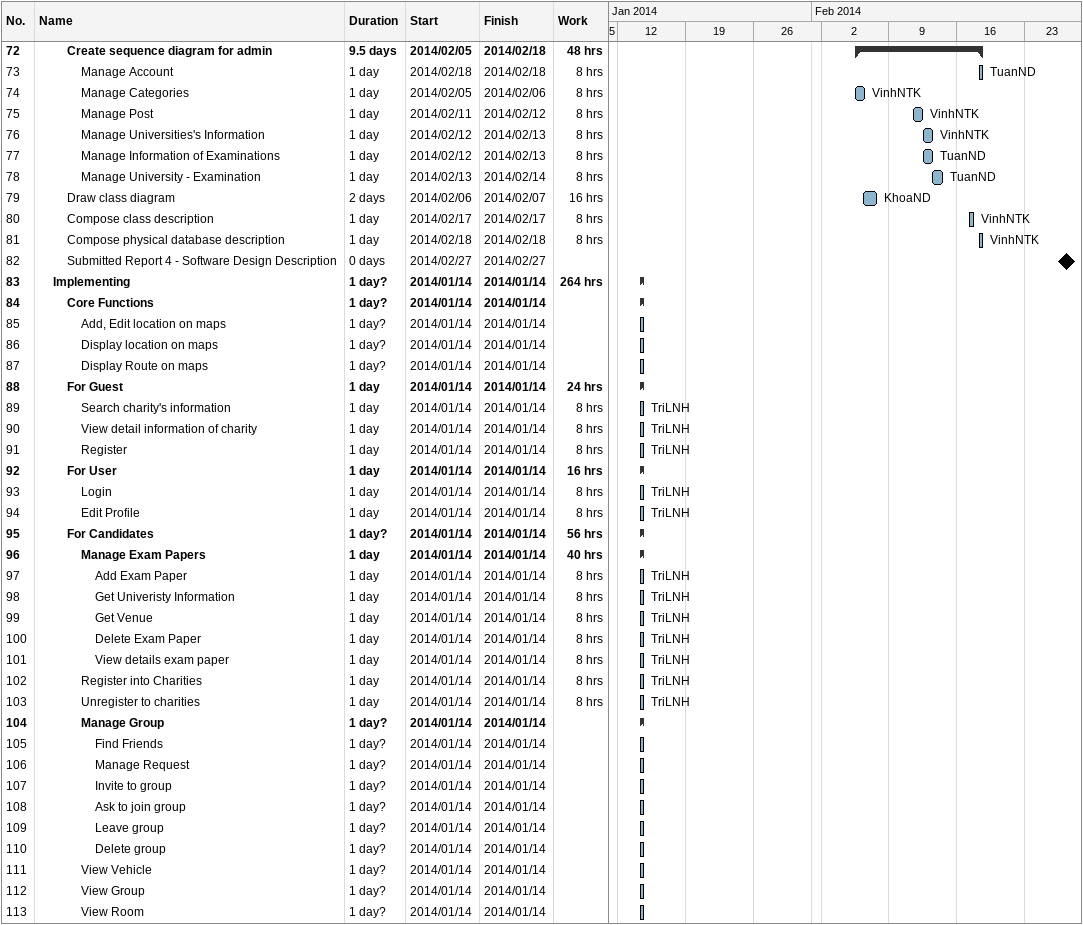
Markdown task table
| ID | Level | Task | Duration | Start | Finish | Resources | Work (h) |
|---|---|---|---|---|---|---|---|
| 72 | 3 | **Create sequence diagram for admin** | 9.5d | 2014-02-05 | 2014-02-18 |  | 48 |
| 73 | 4 | Manage Account | 1d | 2014-02-18 | 2014-02-18 | TuanND | 8 |
| 74 | 4 | Manage Categories | 1d | 2014-02-05 | 2014-02-06 | VinhNTK | 8 |
| 75 | 4 | Manage Post | 1d | 2014-02-11 | 2014-02-12 | VinhNTK | 8 |
| 76 | 4 | Manage Universities's Information | 1d | 2014-02-12 | 2014-02-13 | VinhNTK | 8 |
| 77 | 4 | Manage Information of Examinations | 1d | 2014-02-12 | 2014-02-13 | TuanND | 8 |
| 78 | 4 | Manage University - Examination | 1d | 2014-02-13 | 2014-02-14 | TuanND | 8 |
| 79 | 3 | Draw class diagram | 2d | 2014-02-06 | 2014-02-07 | KhoaND | 16 |
| 80 | 3 | Compose class description | 1d | 2014-02-17 | 2014-02-17 | VinhNTK | 8 |
| 81 | 3 | Compose physical database description | 1d | 2014-02-18 | 2014-02-18 | VinhNTK | 8 |
| 82 | 3 | Submitted Report 4 - Software Design Description | 0d | 2014-02-27 | 2014-02-27 |  |  |
| 83 | 2 | **Implementing** | 1d? | 2014-01-14 | 2014-01-14 |  | 264 |
| 84 | 3 | **Core Functions** | 1d? | 2014-01-14 | 2014-01-14 |  |  |
| 85 | 4 | Add, Edit location on maps | 1d? | 2014-01-14 | 2014-01-14 |  |  |
| 86 | 4 | Display location on maps | 1d? | 2014-01-14 | 2014-01-14 |  |  |
| 87 | 4 | Display Route on maps | 1d? | 2014-01-14 | 2014-01-14 |  |  |
| 88 | 3 | **For Guest** | 1d | 2014-01-14 | 2014-01-14 |  | 24 |
| 89 | 4 | Search charity's information | 1d | 2014-01-14 | 2014-01-14 | TriLNH | 8 |
| 90 | 4 | View detail information of charity | 1d | 2014-01-14 | 2014-01-14 | TriLNH | 8 |
| 91 | 4 | Register | 1d | 2014-01-14 | 2014-01-14 | TriLNH | 8 |
| 92 | 3 | **For User** | 1d | 2014-01-14 | 2014-01-14 |  | 16 |
| 93 | 4 | Login | 1d | 2014-01-14 | 2014-01-14 | TriLNH | 8 |
| 94 | 4 | Edit Profile | 1d | 2014-01-14 | 2014-01-14 | TriLNH | 8 |
| 95 | 3 | **For Candidates** | 1d? | 2014-01-14 | 2014-01-14 |  | 56 |
| 96 | 4 | **Manage Exam Papers** | 1d | 2014-01-14 | 2014-01-14 |  | 40 |
| 97 | 5 | Add Exam Paper | 1d | 2014-01-14 | 2014-01-14 | TriLNH | 8 |
| 98 | 5 | Get Univeristy Information | 1d | 2014-01-14 | 2014-01-14 | TriLNH | 8 |
| 99 | 5 | Get Venue | 1d | 2014-01-14 | 2014-01-14 | TriLNH | 8 |
| 100 | 5 | Delete Exam Paper | 1d | 2014-01-14 | 2014-01-14 | TriLNH | 8 |
| 101 | 5 | View details exam paper | 1d | 2014-01-14 | 2014-01-14 | TriLNH | 8 |
| 102 | 4 | Register into Charities | 1d | 2014-01-14 | 2014-01-14 | TriLNH | 8 |
| 103 | 4 | Unregister to charities | 1d | 2014-01-14 | 2014-01-14 | TriLNH | 8 |
| 104 | 4 | **Manage Group** | 1d? | 2014-01-14 | 2014-01-14 |  |  |
| 105 | 5 | Find Friends | 1d? | 2014-01-14 | 2014-01-14 |  |  |
| 106 | 5 | Manage Request | 1d? | 2014-01-14 | 2014-01-14 |  |  |
| 107 | 5 | Invite to group | 1d? | 2014-01-14 | 2014-01-14 |  |  |
| 108 | 5 | Ask to join group | 1d? | 2014-01-14 | 2014-01-14 |  |  |
| 109 | 5 | Leave group | 1d? | 2014-01-14 | 2014-01-14 |  |  |
| 110 | 5 | Delete group | 1d? | 2014-01-14 | 2014-01-14 |  |  |
| 111 | 4 | View Vehicle | 1d? | 2014-01-14 | 2014-01-14 |  |  |
| 112 | 4 | View Group | 1d? | 2014-01-14 | 2014-01-14 |  |  |
| 113 | 4 | View Room | 1d? | 2014-01-14 | 2014-01-14 |  |  |
